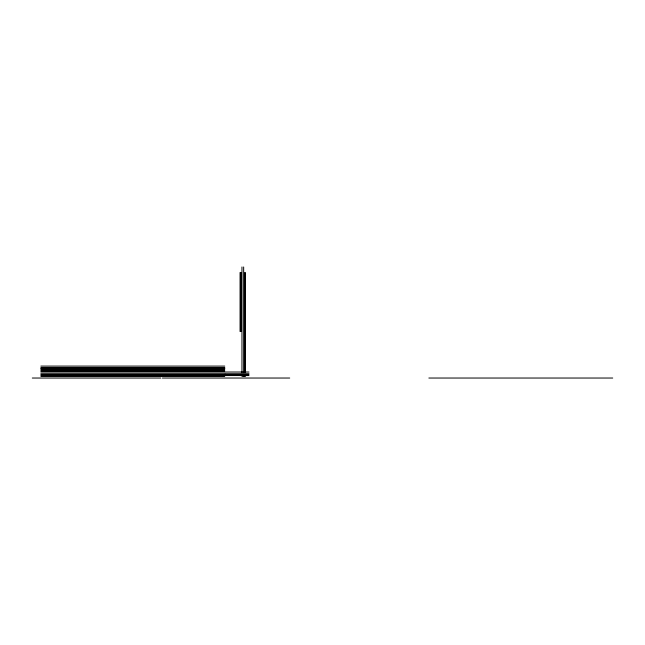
<?xml version="1.0" encoding="UTF-8"?>
<svg xmlns="http://www.w3.org/2000/svg" width="645" height="645" viewBox="0 0 645 645"><rect width="100%" height="100%" fill="white"/><g stroke="black" fill="none" stroke-linecap="round" stroke-linejoin="round"><path stroke-width="0.97" d="M40.877 366.102L224.734 366.102M40.877 369.295L224.734 369.295M40.877 370.206L224.734 370.206M40.877 371.117L224.734 371.117M40.853 372.028L248.986 372.028M40.853 373.729L224.758 373.729M225.307 373.729L248.986 373.729M40.853 374.64L224.758 374.64L224.726 375.551M225.307 374.64L248.986 374.64M40.853 375.551L248.986 375.551M40.877 376.462L224.734 376.462M32.298 378.034L160.839 378.034M162.355 378.034L289.71 378.034M428.861 378.034L612.718 378.034M245.479 272.496L245.479 372.625M245.479 374.64L245.479 376.341L241.956 376.341L241.956 374.64M244.568 272.496L244.568 372.625M244.568 375.108L244.568 376.341M243.657 266.974L243.657 372.681M243.657 375.39L243.657 376.341M241.956 266.974L241.956 372.681M241.045 272.512L241.045 331.538M240.98 272.496L240.98 331.546M240.069 272.496L240.069 331.546M236.755 374.64L236.755 375.551M235.78 374.64L235.78 375.551M234.812 374.64L234.812 375.551M233.837 374.64L233.837 375.551M225.694 374.64L225.694 375.551M224.734 367.803L40.877 367.803L224.734 367.868M224.734 368.327L40.877 368.327L224.734 368.384"/></g></svg>
